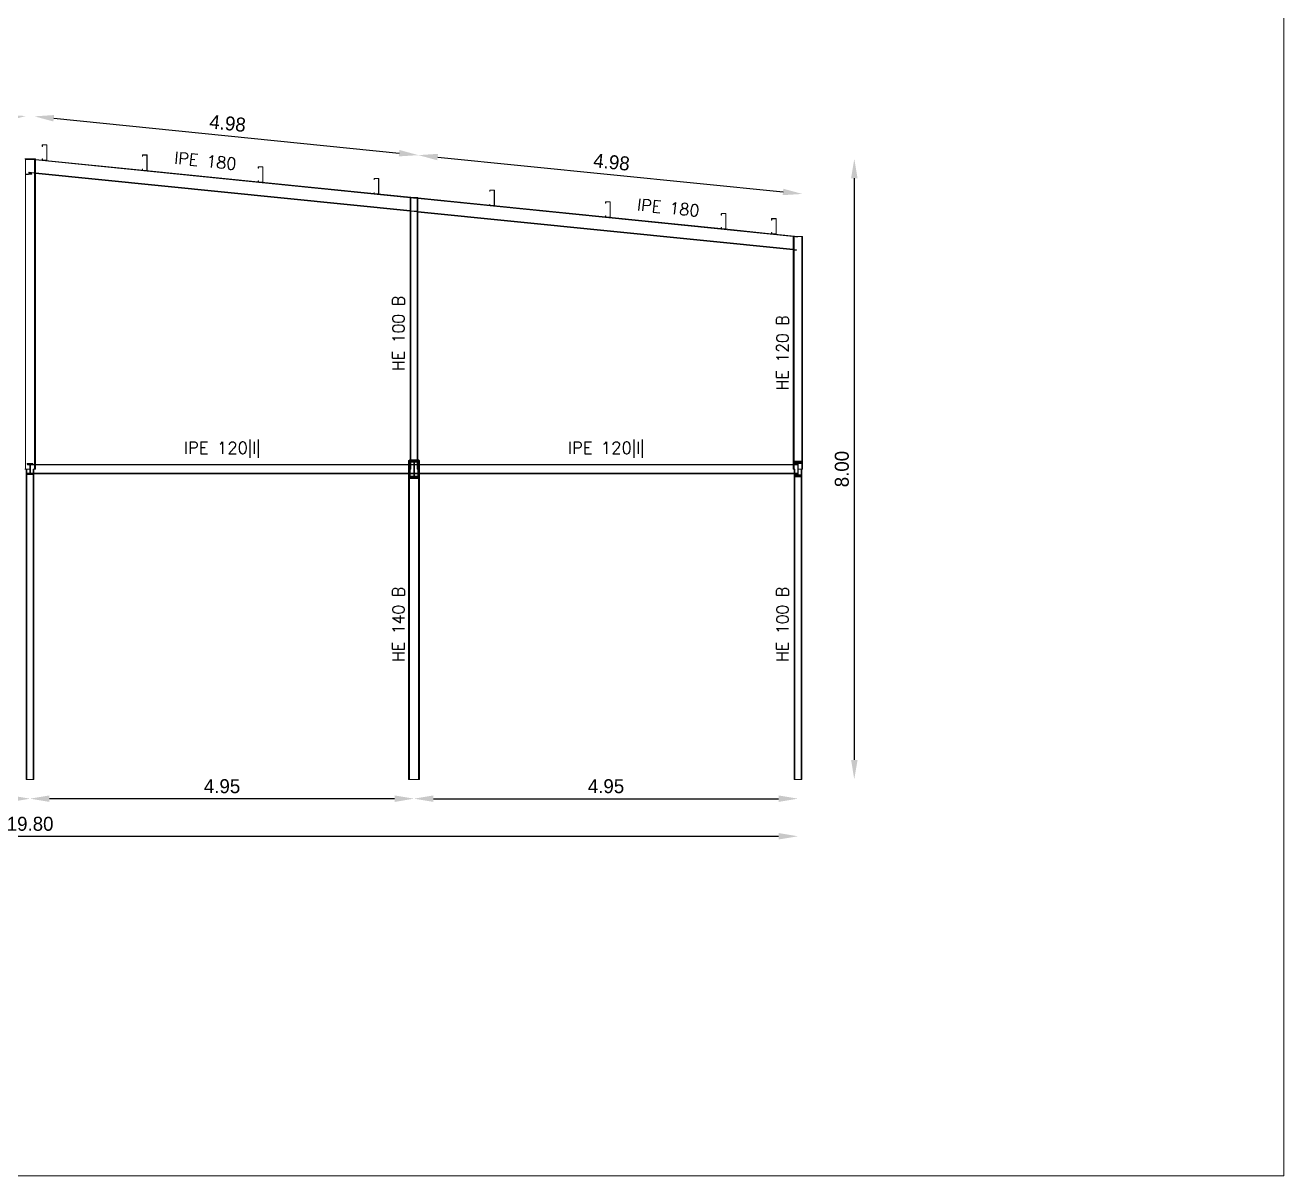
# Model space of a CAD drawing. Header units: millimetres. Extents: x 0 to 149, y -64 to 103.
# Drawn here: x 133.11 to 149.34, y 60.73 to 75.57 of the extents above; entities that cross this region are included whole.
import ezdxf
from ezdxf.enums import TextEntityAlignment as Align

# ---------------------------------------------------------------- set-up
doc = ezdxf.new("R2010")
doc.units = ezdxf.units.MM
for name, color, linetype, lineweight in [('BARRAS_DE_ACERO', 7, 'Continuous', 9), ('COTAS', 13, 'Continuous', 9), ('RECUAD_LIMITES', 2, 'Continuous', 0), ('REFERENCIA_DE_LAS_BARRAS', 2, 'Continuous', 9)]:
    doc.layers.add(name, color=color, linetype=linetype, lineweight=lineweight)
doc.styles.add('CYPETXT', font='romans__.ttf', dxfattribs={"height": 0.2})
doc.styles.add('RomanS', font='')
doc.styles.get('RomanS').set_extended_font_data('Porsche')
doc.dimstyles.new('100-color', dxfattribs={"dimtxt": 0.18, "dimasz": 0.25, "dimexe": 0, "dimexo": 0.5, "dimgap": 0.07, "dimtad": 1, "dimzin": 4, "dimdsep": 46, "dimtxsty": 'RomanS', "dimcen": 0.1, "dimse1": 1, "dimse2": 1, "dimadec": 0, "dimazin": 0, "dimtfac": 1, "dimtix": 1, "dimtmove": 2, "dimatfit": 3, "dimfxl": 1, "dimtvp": 1.058824, "dimtolj": 1, "dimtzin": 1, "dimarcsym": 0})

# ---------------------------------------------------------------- blocks, each defined once
blk = doc.blocks.new('*D261')
at = {"layer": 'COTAS', "color": 0, "lineweight": -2, "transparency": 16777216}
blk.add_line((137.876, 65.594), (133.426, 65.594), dxfattribs=at)
at = {"layer": 'COTAS', "color": 0, "transparency": 16777216}
for points in [[(133.426, 65.636), (133.426, 65.552), (133.176, 65.594)], [(137.876, 65.636), (137.876, 65.552), (138.126, 65.594)]]:
    blk.add_solid(points, dxfattribs=at)
at = {"layer": 'Defpoints', "color": 0, "transparency": 16777216}
for p in [(133.176, 65.843), (138.126, 65.843), (133.176, 65.594)]:
    blk.add_point(p, dxfattribs=at)
at = {"layer": 'COTAS', "color": 0, "transparency": 16777216, "insert": (135.651, 65.754), "char_height": 0.18, "attachment_point": 5, "style": 'RomanS'}
blk.add_mtext('\\A1;4.95', dxfattribs=at)
blk = doc.blocks.new('*D262')
at = {"layer": 'COTAS', "color": 0, "lineweight": -2, "transparency": 16777216}
blk.add_line((123.526, 65.109), (142.826, 65.109), dxfattribs=at)
at = {"layer": 'COTAS', "color": 0, "transparency": 16777216}
for points in [[(123.526, 65.151), (123.526, 65.068), (123.276, 65.109)], [(142.826, 65.151), (142.826, 65.068), (143.076, 65.109)]]:
    blk.add_solid(points, dxfattribs=at)
at = {"layer": 'Defpoints', "color": 0, "transparency": 16777216}
for p in [(123.276, 65.843), (143.076, 65.843), (143.076, 65.109)]:
    blk.add_point(p, dxfattribs=at)
at = {"layer": 'COTAS', "color": 0, "transparency": 16777216, "insert": (133.176, 65.269), "char_height": 0.18, "attachment_point": 5, "style": 'RomanS'}
blk.add_mtext('\\A1;19.80', dxfattribs=at)
blk = doc.blocks.new('*D265')
at = {"layer": 'COTAS', "color": 0, "lineweight": -2, "transparency": 16777216}
blk.add_line((138.376, 65.594), (142.826, 65.594), dxfattribs=at)
at = {"layer": 'COTAS', "color": 0, "transparency": 16777216}
for points in [[(138.376, 65.636), (138.376, 65.552), (138.126, 65.594)], [(142.826, 65.636), (142.826, 65.552), (143.076, 65.594)]]:
    blk.add_solid(points, dxfattribs=at)
at = {"layer": 'Defpoints', "color": 0, "transparency": 16777216}
for p in [(138.126, 65.843), (143.076, 65.843), (143.076, 65.594)]:
    blk.add_point(p, dxfattribs=at)
at = {"layer": 'COTAS', "color": 0, "transparency": 16777216, "insert": (140.601, 65.754), "char_height": 0.18, "attachment_point": 5, "style": 'RomanS'}
blk.add_mtext('\\A1;4.95', dxfattribs=at)
blk = doc.blocks.new('*D267')
at = {"layer": 'COTAS', "color": 0, "lineweight": -2, "transparency": 16777216}
blk.add_line((121.917, 73.593), (121.917, 70.093), dxfattribs=at)
at = {"layer": 'COTAS', "color": 0, "transparency": 16777216}
for points in [[(121.875, 73.593), (121.958, 73.593), (121.917, 73.843)], [(121.875, 70.093), (121.958, 70.093), (121.917, 69.843)]]:
    blk.add_solid(points, dxfattribs=at)
at = {"layer": 'Defpoints', "color": 0, "transparency": 16777216}
for p in [(133.176, 73.843), (121.917, 69.843), (133.176, 69.843)]:
    blk.add_point(p, dxfattribs=at)
at = {"layer": 'COTAS', "color": 0, "transparency": 16777216, "insert": (121.757, 71.843), "char_height": 0.18, "attachment_point": 5, "rotation": 90, "style": 'RomanS'}
blk.add_mtext('\\A1;4.00', dxfattribs=at)
blk = doc.blocks.new('*D270')
at = {"layer": 'COTAS', "color": 0, "lineweight": -2, "transparency": 16777216}
blk.add_line((133.481, 74.365), (137.933, 73.916), dxfattribs=at)
at = {"layer": 'COTAS', "color": 0, "transparency": 16777216}
for points in [[(133.485, 74.407), (133.476, 74.324), (133.232, 74.39)], [(137.937, 73.957), (137.929, 73.874), (138.182, 73.89)]]:
    blk.add_solid(points, dxfattribs=at)
at = {"layer": 'Defpoints', "color": 0, "transparency": 16777216}
for p in [(133.176, 73.843), (138.182, 73.89), (138.126, 73.343)]:
    blk.add_point(p, dxfattribs=at)
at = {"layer": 'COTAS', "color": 0, "transparency": 16777216, "insert": (135.723, 74.3), "char_height": 0.18, "attachment_point": 5, "rotation": 354.2321, "style": 'RomanS'}
blk.add_mtext('\\A1;4.98', dxfattribs=at)
blk = doc.blocks.new('*D271')
at = {"layer": 'COTAS', "color": 0, "lineweight": -2, "transparency": 16777216}
blk.add_line((138.431, 73.865), (142.883, 73.416), dxfattribs=at)
at = {"layer": 'COTAS', "color": 0, "transparency": 16777216}
for points in [[(138.435, 73.907), (138.426, 73.824), (138.182, 73.89)], [(142.887, 73.457), (142.879, 73.374), (143.132, 73.39)]]:
    blk.add_solid(points, dxfattribs=at)
at = {"layer": 'Defpoints', "color": 0, "transparency": 16777216}
for p in [(143.132, 73.39), (138.126, 73.343), (143.076, 72.843)]:
    blk.add_point(p, dxfattribs=at)
at = {"layer": 'COTAS', "color": 0, "transparency": 16777216, "insert": (140.673, 73.8), "char_height": 0.18, "attachment_point": 5, "rotation": 354.2321, "style": 'RomanS'}
blk.add_mtext('\\A1;4.98', dxfattribs=at)
blk = doc.blocks.new('*D273')
at = {"layer": 'COTAS', "color": 0, "lineweight": -2, "transparency": 16777216}
blk.add_line((143.802, 73.593), (143.802, 66.093), dxfattribs=at)
at = {"layer": 'COTAS', "color": 0, "transparency": 16777216}
for points in [[(143.761, 73.593), (143.844, 73.593), (143.802, 73.843)], [(143.761, 66.093), (143.844, 66.093), (143.802, 65.843)]]:
    blk.add_solid(points, dxfattribs=at)
at = {"layer": 'Defpoints', "color": 0, "transparency": 16777216}
for p in [(133.176, 73.843), (133.176, 65.843), (143.802, 65.843)]:
    blk.add_point(p, dxfattribs=at)
at = {"layer": 'COTAS', "color": 0, "transparency": 16777216, "insert": (143.642, 69.843), "char_height": 0.18, "attachment_point": 5, "rotation": 90, "style": 'RomanS'}
blk.add_mtext('\\A1;8.00', dxfattribs=at)
blk = doc.blocks.new('*D275')
at = {"layer": 'COTAS', "color": 0, "lineweight": -2, "transparency": 16777216}
blk.add_line((132.926, 65.594), (123.526, 65.594), dxfattribs=at)
at = {"layer": 'COTAS', "color": 0, "transparency": 16777216}
for points in [[(123.526, 65.636), (123.526, 65.552), (123.276, 65.594)], [(132.926, 65.636), (132.926, 65.552), (133.176, 65.594)]]:
    blk.add_solid(points, dxfattribs=at)
at = {"layer": 'Defpoints', "color": 0, "transparency": 16777216}
for p in [(123.276, 65.843), (133.176, 65.843), (123.276, 65.594)]:
    blk.add_point(p, dxfattribs=at)
at = {"layer": 'COTAS', "color": 0, "transparency": 16777216, "insert": (128.226, 65.754), "char_height": 0.18, "attachment_point": 5, "style": 'RomanS'}
blk.add_mtext('\\A1;9.90', dxfattribs=at)
blk = doc.blocks.new('*D276')
at = {"layer": 'COTAS', "color": 0, "lineweight": -2, "transparency": 16777216}
blk.add_line((132.872, 74.369), (123.469, 73.419), dxfattribs=at)
at = {"layer": 'COTAS', "color": 0, "transparency": 16777216}
for points in [[(132.868, 74.411), (132.876, 74.328), (133.121, 74.394)], [(123.465, 73.461), (123.474, 73.378), (123.221, 73.394)]]:
    blk.add_solid(points, dxfattribs=at)
at = {"layer": 'Defpoints', "color": 0, "transparency": 16777216}
for p in [(133.176, 73.843), (123.221, 73.394), (123.276, 72.843)]:
    blk.add_point(p, dxfattribs=at)
at = {"layer": 'COTAS', "color": 0, "transparency": 16777216, "insert": (128.155, 74.053), "char_height": 0.18, "attachment_point": 5, "rotation": 5.7679, "style": 'RomanS'}
blk.add_mtext('\\A1;9.95', dxfattribs=at)

msp = doc.modelspace()

# ---------------------------------------------------------------- linework, layer by layer
at = {"layer": 'BARRAS_DE_ACERO'}
for p, q in [((133.333, 74.021), (133.332, 74.02)), ((133.332, 74.018), (133.332, 74.02)), ((133.332, 74.003), (133.332, 74.018)), ((133.332, 74.003), (133.334, 74.003)), ((133.335, 74.022), (133.333, 74.021)), ((133.334, 74.018), (133.334, 74.019)), ((133.334, 74.003), (133.334, 74.018)), ((133.335, 74.022), (133.337, 74.023)), ((133.336, 74.02), (133.337, 74.021)), ((133.337, 74.021), (133.388, 74.021)), ((133.388, 74.021), (133.388, 74.02)), ((133.389, 74.02), (133.388, 74.02)), ((133.389, 74.022), (133.391, 74.021)), ((133.389, 74.02), (133.39, 74.019)), ((133.39, 74.019), (133.39, 74.018)), ((133.39, 73.827), (133.39, 74.018)), ((133.392, 74.02), (133.391, 74.021)), ((133.392, 74.02), (133.392, 74.018)), ((133.392, 73.827), (133.392, 74.018)), ((133.118, 73.843), (133.106, 73.843)), ((133.118, 73.828), (133.118, 73.837)), ((133.14, 73.839), (133.177, 73.843)), ((133.176, 73.843), (133.213, 73.843)), ((133.213, 73.839), (133.176, 73.843)), ((133.177, 73.843), (133.177, 73.834)), ((133.234, 73.837), (133.213, 73.839)), ((133.234, 73.843), (133.246, 73.843)), ((133.234, 73.829), (133.234, 73.837)), ((133.246, 73.836), (133.246, 73.843)), ((133.332, 73.843), (133.334, 73.843)), ((133.332, 73.827), (133.332, 73.843)), ((133.334, 73.843), (133.334, 73.827)), ((134.625, 73.887), (134.626, 73.889)), ((134.625, 73.887), (134.625, 73.872)), ((134.627, 73.872), (134.625, 73.872)), ((134.627, 73.891), (134.626, 73.889)), ((134.627, 73.891), (134.628, 73.892)), ((134.627, 73.887), (134.628, 73.888)), ((134.627, 73.887), (134.627, 73.872)), ((134.628, 73.892), (134.63, 73.892)), ((134.629, 73.89), (134.628, 73.889)), ((134.628, 73.889), (134.628, 73.888)), ((134.629, 73.89), (134.63, 73.89)), ((134.63, 73.892), (134.681, 73.892)), ((134.681, 73.89), (134.63, 73.89)), ((134.683, 73.892), (134.681, 73.892)), ((134.681, 73.89), (134.682, 73.89)), ((134.684, 73.891), (134.683, 73.892)), ((134.683, 73.887), (134.683, 73.888)), ((134.683, 73.887), (134.683, 73.696)), ((134.685, 73.889), (134.684, 73.891)), ((134.685, 73.887), (134.685, 73.889)), ((134.685, 73.887), (134.685, 73.696)), ((133.174, 73.834), (133.118, 73.828)), ((133.174, 73.834), (133.177, 73.834)), ((133.179, 73.834), (133.177, 73.835)), ((133.179, 73.834), (133.234, 73.829)), ((133.234, 73.829), (133.234, 73.664)), ((133.246, 73.828), (138.076, 73.34)), ((133.332, 73.827), (133.332, 73.827)), ((133.334, 73.827), (133.334, 73.827)), ((133.356, 73.825), (133.334, 73.827)), ((133.334, 73.827), (133.334, 73.826)), ((133.334, 73.826), (133.335, 73.825)), ((133.335, 73.825), (133.336, 73.825)), ((133.337, 73.825), (133.336, 73.825)), ((133.337, 73.825), (133.356, 73.825)), ((133.375, 73.823), (133.337, 73.823)), ((133.356, 73.825), (133.388, 73.825)), ((133.375, 73.823), (133.388, 73.823)), ((133.375, 73.823), (134.625, 73.696)), ((133.388, 73.823), (133.389, 73.823)), ((133.39, 73.826), (133.389, 73.825)), ((133.389, 73.823), (133.391, 73.824)), ((133.39, 73.827), (133.39, 73.826)), ((134.625, 73.712), (134.627, 73.712)), ((134.625, 73.712), (134.625, 73.696)), ((134.625, 73.696), (134.625, 73.696)), ((134.625, 73.696), (134.626, 73.695)), ((134.626, 73.695), (134.627, 73.693)), ((134.627, 73.712), (134.627, 73.696)), ((134.628, 73.695), (134.627, 73.696)), ((134.628, 73.692), (134.627, 73.693)), ((134.628, 73.695), (134.629, 73.694)), ((134.628, 73.695), (134.628, 73.695)), ((134.628, 73.692), (134.63, 73.692)), ((134.629, 73.694), (134.63, 73.694)), ((134.649, 73.694), (134.63, 73.694)), ((134.63, 73.692), (134.669, 73.692)), ((134.681, 73.694), (134.649, 73.694)), ((134.669, 73.692), (134.681, 73.692)), ((134.669, 73.692), (136.118, 73.546)), ((134.681, 73.694), (134.682, 73.694)), ((134.681, 73.692), (134.683, 73.692)), ((134.682, 73.694), (134.683, 73.695)), ((134.683, 73.696), (134.683, 73.695)), ((134.683, 73.695), (134.683, 73.695)), ((134.683, 73.692), (134.684, 73.693)), ((134.685, 73.695), (134.684, 73.693)), ((134.685, 73.695), (134.685, 73.696)), ((136.118, 73.738), (136.119, 73.74)), ((136.118, 73.738), (136.118, 73.737)), ((136.118, 73.737), (136.118, 73.721)), ((136.118, 73.721), (136.12, 73.721)), ((136.121, 73.741), (136.119, 73.74)), ((136.12, 73.738), (136.12, 73.737)), ((136.12, 73.738), (136.121, 73.738)), ((136.12, 73.721), (136.12, 73.737)), ((136.121, 73.741), (136.122, 73.741)), ((136.121, 73.739), (136.121, 73.738)), ((136.121, 73.739), (136.122, 73.739)), ((136.173, 73.741), (136.122, 73.741)), ((136.173, 73.739), (136.122, 73.739)), ((136.173, 73.741), (136.175, 73.741)), ((136.173, 73.739), (136.174, 73.739)), ((136.177, 73.74), (136.175, 73.741)), ((136.176, 73.737), (136.176, 73.546)), ((136.178, 73.738), (136.177, 73.74)), ((136.178, 73.738), (136.178, 73.737)), ((136.178, 73.546), (136.178, 73.737)), ((133.118, 73.644), (133.196, 73.652)), ((133.118, 69.843), (133.118, 73.636)), ((133.158, 73.664), (133.195, 73.66)), ((133.164, 73.671), (133.194, 73.668)), ((133.194, 73.668), (133.234, 73.664)), ((133.234, 73.656), (133.195, 73.66)), ((133.234, 73.656), (133.234, 73.664)), ((133.234, 69.903), (133.234, 73.656)), ((133.246, 73.663), (133.246, 73.655)), ((133.246, 73.655), (138.076, 73.167)), ((133.246, 69.903), (133.246, 73.655)), ((136.12, 73.561), (136.118, 73.561)), ((136.118, 73.561), (136.118, 73.546)), ((136.118, 73.546), (136.118, 73.546)), ((136.118, 73.546), (136.118, 73.544)), ((136.119, 73.542), (136.118, 73.544)), ((136.121, 73.541), (136.119, 73.542)), ((136.12, 73.546), (136.12, 73.561)), ((136.142, 73.543), (136.12, 73.545)), ((136.121, 73.544), (136.12, 73.545)), ((136.121, 73.543), (136.121, 73.544)), ((136.122, 73.543), (136.121, 73.543)), ((136.121, 73.541), (136.122, 73.541)), ((136.122, 73.543), (136.142, 73.543)), ((136.161, 73.541), (136.122, 73.541)), ((136.173, 73.543), (136.142, 73.543)), ((136.174, 73.543), (136.173, 73.543)), ((136.175, 73.541), (136.173, 73.541)), ((136.174, 73.543), (136.175, 73.544)), ((136.177, 73.542), (136.175, 73.541)), ((136.178, 73.544), (136.177, 73.542)), ((136.178, 73.546), (136.178, 73.544)), ((137.611, 73.588), (137.61, 73.586)), ((137.61, 73.57), (137.61, 73.586)), ((137.61, 73.57), (137.612, 73.57)), ((137.612, 73.589), (137.611, 73.588)), ((137.613, 73.59), (137.612, 73.589)), ((137.615, 73.59), (137.613, 73.59)), ((137.615, 73.588), (137.614, 73.588)), ((137.615, 73.59), (137.666, 73.59)), ((137.615, 73.588), (137.666, 73.588)), ((137.667, 73.59), (137.666, 73.59)), ((137.667, 73.588), (137.666, 73.588)), ((137.669, 73.589), (137.667, 73.59)), ((137.668, 73.588), (137.667, 73.588)), ((137.668, 73.395), (137.668, 73.586)), ((137.669, 73.589), (137.67, 73.588)), ((137.67, 73.586), (137.67, 73.588)), ((137.67, 73.586), (137.67, 73.395)), ((137.61, 73.41), (137.612, 73.41)), ((137.61, 73.41), (137.61, 73.395)), ((137.61, 73.395), (137.61, 73.395)), ((137.612, 73.41), (137.612, 73.395)), ((137.612, 73.395), (137.612, 73.395)), ((137.612, 73.394), (137.612, 73.395)), ((137.613, 73.393), (137.612, 73.394)), ((137.612, 73.392), (137.613, 73.391)), ((137.613, 73.393), (137.614, 73.393)), ((137.615, 73.39), (137.613, 73.391)), ((137.614, 73.393), (137.615, 73.392)), ((137.615, 73.39), (137.654, 73.39)), ((137.666, 73.392), (137.634, 73.392)), ((137.654, 73.39), (137.666, 73.39)), ((138.126, 73.343), (137.654, 73.39)), ((137.666, 73.39), (137.667, 73.391)), ((137.667, 73.391), (137.669, 73.392)), ((137.668, 73.395), (137.668, 73.394)), ((137.668, 73.394), (137.668, 73.393)), ((137.669, 73.392), (137.67, 73.393)), ((137.67, 73.395), (137.67, 73.393)), ((139.103, 73.437), (139.104, 73.438)), ((139.103, 73.435), (139.103, 73.437)), ((139.103, 73.42), (139.103, 73.435)), ((139.103, 73.42), (139.105, 73.42)), ((139.105, 73.437), (139.106, 73.437)), ((139.105, 73.436), (139.105, 73.437)), ((139.105, 73.435), (139.105, 73.436)), ((139.105, 73.42), (139.105, 73.435)), ((139.107, 73.438), (139.106, 73.437)), ((139.158, 73.438), (139.107, 73.438)), ((139.158, 73.438), (139.159, 73.437)), ((139.159, 73.437), (139.16, 73.437)), ((139.162, 73.437), (139.161, 73.438)), ((139.161, 73.244), (139.161, 73.435)), ((139.163, 73.435), (139.162, 73.437)), ((139.163, 73.244), (139.163, 73.435)), ((138.076, 73.34), (138.076, 73.343)), ((138.076, 73.343), (138.085, 73.343)), ((138.076, 73.34), (138.076, 73.175)), ((138.12, 73.335), (138.076, 73.34)), ((138.126, 73.343), (138.085, 73.343)), ((138.086, 73.335), (138.086, 73.343)), ((138.086, 73.335), (138.086, 73.19)), ((138.086, 73.19), (138.086, 73.183)), ((138.124, 73.335), (138.129, 73.334)), ((138.167, 73.343), (138.126, 73.343)), ((138.166, 73.335), (138.166, 73.343)), ((138.166, 73.335), (138.166, 73.331)), ((138.166, 73.183), (138.166, 73.194)), ((138.176, 73.343), (138.167, 73.343)), ((138.176, 73.343), (138.176, 73.338)), ((138.176, 73.338), (138.176, 73.33)), ((138.176, 73.338), (139.103, 73.244)), ((138.176, 73.165), (138.176, 73.33)), ((139.103, 73.26), (139.105, 73.26)), ((139.103, 73.26), (139.103, 73.244)), ((139.103, 73.244), (139.103, 73.244)), ((139.105, 73.26), (139.105, 73.244)), ((139.126, 73.242), (139.105, 73.244)), ((139.105, 73.244), (139.105, 73.244)), ((139.105, 73.243), (139.105, 73.244)), ((139.105, 73.242), (139.105, 73.243)), ((139.106, 73.242), (139.105, 73.242)), ((139.107, 73.242), (139.106, 73.242)), ((139.107, 73.242), (139.126, 73.242)), ((139.158, 73.242), (139.126, 73.242)), ((139.159, 73.242), (139.158, 73.242)), ((139.158, 73.24), (139.16, 73.24)), ((139.159, 73.242), (139.16, 73.242)), ((139.16, 73.243), (139.161, 73.244)), ((139.16, 73.243), (139.16, 73.242)), ((139.16, 73.24), (139.161, 73.241)), ((139.161, 73.241), (139.162, 73.242)), ((139.162, 73.242), (139.163, 73.244)), ((140.595, 73.286), (140.596, 73.288)), ((140.595, 73.286), (140.595, 73.284)), ((140.595, 73.269), (140.595, 73.284)), ((140.595, 73.269), (140.597, 73.269)), ((140.596, 73.288), (140.598, 73.289)), ((140.597, 73.269), (140.597, 73.284)), ((140.598, 73.289), (140.6, 73.289)), ((140.599, 73.287), (140.6, 73.287)), ((140.651, 73.289), (140.6, 73.289)), ((140.6, 73.287), (140.651, 73.287)), ((140.652, 73.289), (140.651, 73.289)), ((140.651, 73.287), (140.652, 73.287)), ((140.654, 73.288), (140.652, 73.289)), ((140.652, 73.287), (140.652, 73.286)), ((140.653, 73.285), (140.652, 73.286)), ((140.653, 73.284), (140.653, 73.285)), ((140.653, 73.093), (140.653, 73.284)), ((140.655, 73.286), (140.654, 73.288)), ((140.655, 73.286), (140.655, 73.284)), ((140.655, 73.093), (140.655, 73.284)), ((138.166, 73.158), (138.086, 73.166)), ((138.086, 69.963), (138.086, 73.166)), ((138.166, 73.183), (138.166, 73.177)), ((138.166, 73.158), (138.166, 73.166)), ((138.176, 73.165), (138.176, 73.157)), ((143.016, 72.676), (138.176, 73.165)), ((143.016, 72.668), (138.176, 73.157)), ((138.176, 69.963), (138.176, 73.157)), ((140.597, 73.109), (140.595, 73.109)), ((140.595, 73.109), (140.595, 73.093)), ((140.595, 73.093), (140.595, 73.093)), ((140.595, 73.092), (140.595, 73.093)), ((140.596, 73.09), (140.595, 73.092)), ((140.598, 73.089), (140.596, 73.09)), ((140.597, 73.093), (140.597, 73.109)), ((140.597, 73.093), (140.597, 73.093)), ((140.597, 73.093), (140.619, 73.091)), ((140.597, 73.093), (140.597, 73.092)), ((140.598, 73.092), (140.597, 73.092)), ((140.598, 73.092), (140.599, 73.091)), ((140.598, 73.089), (140.6, 73.089)), ((140.599, 73.091), (140.6, 73.091)), ((140.619, 73.091), (140.6, 73.091)), ((140.6, 73.089), (140.639, 73.089)), ((140.651, 73.091), (140.619, 73.091)), ((140.639, 73.089), (140.651, 73.089)), ((140.651, 73.091), (140.652, 73.091)), ((140.651, 73.089), (140.652, 73.089)), ((140.653, 73.092), (140.652, 73.092)), ((140.652, 73.092), (140.652, 73.091)), ((140.652, 73.089), (140.654, 73.09)), ((140.653, 73.092), (140.653, 73.093)), ((140.654, 73.09), (140.655, 73.092)), ((140.655, 73.092), (140.655, 73.093)), ((142.088, 73.135), (142.087, 73.134)), ((142.087, 73.134), (142.087, 73.118)), ((142.087, 73.118), (142.089, 73.118)), ((142.089, 73.137), (142.088, 73.135)), ((142.089, 73.137), (142.09, 73.138)), ((142.09, 73.135), (142.089, 73.134)), ((142.089, 73.118), (142.089, 73.134)), ((142.092, 73.138), (142.09, 73.138)), ((142.143, 73.138), (142.092, 73.138)), ((142.143, 73.136), (142.092, 73.136)), ((142.143, 73.138), (142.145, 73.138)), ((142.143, 73.136), (142.144, 73.136)), ((142.145, 73.135), (142.144, 73.136)), ((142.146, 73.137), (142.145, 73.138)), ((142.145, 73.134), (142.145, 73.135)), ((142.145, 73.135), (142.145, 73.135)), ((142.145, 73.134), (142.145, 72.943)), ((142.146, 73.137), (142.147, 73.135)), ((142.147, 73.134), (142.147, 73.135)), ((142.147, 72.943), (142.147, 73.134)), ((142.735, 73.07), (142.736, 73.071)), ((142.735, 73.07), (142.735, 73.068)), ((142.735, 73.068), (142.735, 73.053)), ((142.737, 73.053), (142.735, 73.053)), ((142.736, 73.071), (142.737, 73.072)), ((142.739, 73.073), (142.737, 73.072)), ((142.738, 73.071), (142.739, 73.071)), ((142.79, 73.073), (142.739, 73.073)), ((142.79, 73.071), (142.739, 73.071)), ((142.79, 73.073), (142.792, 73.072)), ((142.79, 73.071), (142.791, 73.071)), ((142.792, 73.07), (142.791, 73.071)), ((142.792, 73.072), (142.793, 73.071)), ((142.792, 73.069), (142.792, 73.07)), ((142.793, 73.068), (142.792, 73.069)), ((142.793, 73.071), (142.794, 73.07)), ((142.793, 72.877), (142.793, 73.068)), ((142.795, 73.068), (142.794, 73.07)), ((142.795, 72.877), (142.795, 73.068)), ((142.089, 72.958), (142.087, 72.958)), ((142.087, 72.958), (142.087, 72.943)), ((142.087, 72.943), (142.087, 72.943)), ((142.088, 72.941), (142.089, 72.939)), ((142.089, 72.943), (142.089, 72.958)), ((142.09, 72.942), (142.089, 72.943)), ((142.09, 72.938), (142.089, 72.939)), ((142.09, 72.942), (142.111, 72.94)), ((142.09, 72.942), (142.09, 72.941)), ((142.09, 72.942), (142.09, 72.942)), ((142.091, 72.94), (142.09, 72.941)), ((142.092, 72.938), (142.09, 72.938)), ((142.092, 72.94), (142.091, 72.94)), ((142.092, 72.94), (142.111, 72.94)), ((142.092, 72.938), (142.131, 72.938)), ((142.143, 72.94), (142.111, 72.94)), ((142.143, 72.94), (142.144, 72.94)), ((142.145, 72.938), (142.143, 72.938)), ((142.144, 72.94), (142.145, 72.941)), ((142.145, 72.938), (142.146, 72.939)), ((142.146, 72.939), (142.147, 72.941)), ((142.147, 72.943), (142.147, 72.941)), ((142.735, 72.893), (142.737, 72.893)), ((142.735, 72.877), (142.735, 72.893)), ((142.735, 72.877), (142.735, 72.877)), ((142.735, 72.876), (142.735, 72.877)), ((142.735, 72.876), (142.736, 72.874)), ((142.736, 72.874), (142.737, 72.873)), ((142.737, 72.893), (142.737, 72.877)), ((142.737, 72.877), (142.737, 72.877)), ((142.737, 72.877), (142.758, 72.875)), ((142.737, 72.877), (142.737, 72.876)), ((142.737, 72.876), (142.737, 72.876)), ((142.738, 72.875), (142.737, 72.876)), ((142.739, 72.875), (142.738, 72.875)), ((142.739, 72.875), (142.758, 72.875)), ((142.79, 72.875), (142.758, 72.875)), ((142.79, 72.873), (142.778, 72.873)), ((143.076, 72.843), (142.778, 72.873)), ((142.79, 72.875), (142.791, 72.875)), ((142.792, 72.873), (142.79, 72.873)), ((142.791, 72.875), (142.792, 72.876)), ((142.792, 72.876), (142.793, 72.877)), ((142.792, 72.876), (142.792, 72.876)), ((142.792, 72.873), (142.793, 72.874)), ((142.793, 72.874), (142.794, 72.876)), ((142.795, 72.877), (142.794, 72.876)), ((143.027, 72.843), (143.027, 72.84)), ((143.027, 72.84), (143.027, 72.675)), ((143.027, 72.84), (143.044, 72.838)), ((143.044, 72.838), (143.059, 72.836)), ((143.074, 72.835), (143.076, 72.835)), ((143.108, 72.843), (143.076, 72.843)), ((143.076, 72.843), (143.076, 72.835)), ((143.125, 72.843), (143.108, 72.843)), ((143.136, 72.843), (143.125, 72.843)), ((143.125, 69.943), (143.125, 72.843)), ((143.136, 69.843), (143.136, 72.843)), ((143.016, 72.676), (143.016, 72.668)), ((143.016, 69.903), (143.016, 72.668)), ((143.059, 72.671), (143.027, 72.675)), ((143.027, 72.675), (143.027, 72.667)), ((143.027, 72.667), (143.058, 72.664)), ((143.027, 69.943), (143.027, 72.667)), ((143.059, 72.671), (143.058, 72.664)), ((138.056, 69.903), (138.056, 69.953)), ((138.056, 69.953), (138.066, 69.953)), ((138.076, 69.963), (138.066, 69.963)), ((138.066, 69.953), (138.076, 69.953)), ((138.076, 69.963), (138.086, 69.963)), ((138.076, 69.953), (138.076, 69.943)), ((138.086, 69.953), (138.076, 69.953)), ((138.086, 69.943), (138.076, 69.943)), ((138.086, 69.963), (138.166, 69.963)), ((138.086, 69.943), (138.086, 69.953)), ((138.123, 69.953), (138.086, 69.953)), ((138.123, 69.943), (138.086, 69.943)), ((138.123, 69.943), (138.123, 69.953)), ((138.123, 69.943), (138.13, 69.943)), ((138.13, 69.953), (138.166, 69.953)), ((138.13, 69.943), (138.13, 69.953)), ((138.166, 69.943), (138.13, 69.943)), ((138.166, 69.943), (138.166, 69.953)), ((138.166, 69.953), (138.176, 69.953)), ((138.176, 69.943), (138.166, 69.943)), ((138.186, 69.963), (138.176, 69.963)), ((138.176, 69.953), (138.176, 69.943)), ((138.176, 69.953), (138.186, 69.953)), ((138.176, 69.943), (138.176, 69.934)), ((138.186, 69.953), (138.186, 69.963)), ((138.186, 69.953), (138.186, 69.934)), ((138.196, 69.953), (138.186, 69.953)), ((143.026, 69.943), (143.027, 69.943)), ((143.026, 69.943), (143.026, 69.934)), ((143.027, 69.943), (143.125, 69.943)), ((143.125, 69.943), (143.126, 69.943)), ((143.126, 69.934), (143.126, 69.943)), ((133.118, 69.843), (133.106, 69.843)), ((133.118, 69.843), (133.126, 69.843)), ((133.126, 65.843), (133.126, 69.843)), ((133.136, 69.843), (133.126, 69.843)), ((133.14, 69.906), (133.14, 69.913)), ((133.213, 69.913), (133.14, 69.913)), ((133.14, 69.906), (133.174, 69.906)), ((133.14, 69.78), (133.174, 69.78)), ((133.14, 69.78), (133.14, 69.773)), ((133.144, 69.896), (133.144, 69.903)), ((133.174, 69.903), (133.144, 69.903)), ((133.174, 69.896), (133.144, 69.896)), ((133.144, 69.783), (133.144, 69.789)), ((133.144, 69.789), (133.174, 69.789)), ((133.174, 69.783), (133.144, 69.783)), ((133.174, 69.906), (133.174, 69.903)), ((133.174, 69.903), (133.176, 69.903)), ((133.174, 69.896), (133.174, 69.843)), ((133.174, 69.896), (133.174, 69.896)), ((133.174, 69.783), (133.176, 69.783)), ((133.174, 69.78), (133.174, 69.783)), ((133.176, 69.903), (133.179, 69.903)), ((133.176, 69.783), (133.179, 69.783)), ((133.179, 69.906), (133.179, 69.903)), ((133.179, 69.906), (133.213, 69.906)), ((133.208, 69.903), (133.179, 69.903)), ((133.179, 69.896), (133.179, 69.896)), ((133.179, 69.789), (133.179, 69.896)), ((133.208, 69.896), (133.179, 69.896)), ((133.179, 69.789), (133.179, 69.789)), ((133.179, 69.78), (133.179, 69.783)), ((133.208, 69.783), (133.179, 69.783)), ((133.213, 69.78), (133.179, 69.78)), ((133.208, 69.903), (133.234, 69.903)), ((133.208, 69.903), (133.208, 69.896)), ((133.234, 69.896), (133.208, 69.896)), ((133.208, 69.783), (133.216, 69.783)), ((133.213, 69.906), (133.213, 69.913)), ((133.213, 69.773), (133.213, 69.78)), ((133.216, 69.843), (133.226, 69.843)), ((133.226, 69.789), (133.226, 69.843)), ((133.226, 69.789), (133.226, 69.783)), ((133.226, 69.783), (133.226, 65.843)), ((133.234, 69.903), (133.234, 69.896)), ((133.246, 69.903), (133.246, 69.896)), ((133.246, 69.903), (138.056, 69.903)), ((133.246, 69.896), (138.056, 69.896)), ((133.246, 69.843), (133.246, 69.896)), ((138.056, 69.903), (138.056, 69.896)), ((138.056, 69.789), (138.056, 69.783)), ((138.066, 69.934), (138.076, 69.934)), ((138.066, 69.896), (138.066, 69.934)), ((138.066, 69.896), (138.066, 69.789)), ((138.066, 69.751), (138.066, 69.789)), ((138.076, 69.934), (138.076, 69.843)), ((138.076, 69.843), (138.076, 69.789)), ((138.086, 69.843), (138.076, 69.843)), ((138.076, 69.783), (138.076, 69.789)), ((138.086, 69.934), (138.123, 69.934)), ((138.086, 69.934), (138.086, 69.903)), ((138.086, 69.896), (138.086, 69.903)), ((138.086, 69.896), (138.123, 69.896)), ((138.086, 69.896), (138.086, 69.843)), ((138.124, 69.934), (138.123, 69.934)), ((138.123, 69.896), (138.123, 69.903)), ((138.123, 69.751), (138.123, 69.783)), ((138.124, 69.93), (138.124, 69.934)), ((138.124, 69.93), (138.124, 69.792)), ((138.124, 69.751), (138.124, 69.792)), ((138.129, 69.934), (138.129, 69.896)), ((138.129, 69.789), (138.129, 69.896)), ((138.13, 69.934), (138.166, 69.934)), ((138.13, 69.896), (138.13, 69.789)), ((138.13, 69.896), (138.166, 69.896)), ((138.13, 69.789), (138.13, 69.783)), ((138.166, 69.934), (138.166, 69.903)), ((138.166, 69.934), (138.176, 69.934)), ((138.166, 69.896), (138.166, 69.903)), ((138.166, 69.896), (138.166, 69.843)), ((138.166, 69.843), (138.176, 69.843)), ((138.176, 69.934), (138.186, 69.934)), ((138.176, 69.934), (138.176, 69.843)), ((138.176, 69.792), (138.176, 69.843)), ((138.176, 69.792), (138.176, 69.789)), ((138.176, 69.751), (138.176, 69.783)), ((138.186, 69.896), (138.186, 69.934)), ((138.186, 69.783), (138.186, 69.789)), ((138.186, 69.783), (138.186, 69.751)), ((138.196, 69.896), (138.196, 69.903)), ((143.016, 69.896), (138.196, 69.896)), ((138.196, 69.896), (138.196, 69.843)), ((138.196, 69.789), (138.196, 69.843)), ((138.196, 69.789), (143.026, 69.789)), ((138.196, 69.783), (138.196, 69.789)), ((138.196, 69.732), (138.196, 69.783)), ((143.016, 69.843), (143.026, 69.843)), ((143.026, 69.934), (143.027, 69.934)), ((143.026, 69.843), (143.027, 69.843)), ((143.026, 69.789), (143.026, 69.843)), ((143.026, 69.789), (143.026, 69.783)), ((143.027, 69.934), (143.074, 69.934)), ((143.027, 69.903), (143.027, 69.934)), ((143.027, 69.896), (143.027, 69.903)), ((143.027, 69.903), (143.074, 69.903)), ((143.027, 69.896), (143.074, 69.896)), ((143.035, 69.923), (143.074, 69.923)), ((143.035, 69.923), (143.035, 69.915)), ((143.035, 69.915), (143.074, 69.915)), ((143.036, 69.843), (143.036, 69.812)), ((143.036, 69.812), (143.036, 69.789)), ((143.036, 69.783), (143.036, 69.789)), ((143.074, 69.783), (143.036, 69.783)), ((143.036, 69.77), (143.036, 69.783)), ((143.074, 69.934), (143.074, 69.923)), ((143.074, 69.923), (143.074, 69.915)), ((143.074, 69.915), (143.074, 69.903)), ((143.074, 69.896), (143.074, 69.903)), ((143.074, 69.896), (143.074, 69.789)), ((143.074, 69.783), (143.074, 69.777)), ((143.079, 69.934), (143.079, 69.923)), ((143.125, 69.934), (143.079, 69.934)), ((143.079, 69.915), (143.079, 69.843)), ((143.117, 69.915), (143.079, 69.915)), ((143.116, 69.843), (143.079, 69.843)), ((143.116, 69.843), (143.125, 69.843)), ((143.116, 69.77), (143.116, 69.843)), ((143.125, 69.934), (143.126, 69.934)), ((143.125, 69.934), (143.125, 69.843)), ((143.125, 69.843), (143.126, 69.843)), ((143.126, 69.843), (143.126, 69.751)), ((143.136, 69.843), (143.126, 69.843)), ((133.213, 69.773), (133.14, 69.773)), ((138.056, 69.732), (138.056, 65.843)), ((138.066, 69.732), (138.056, 69.732)), ((138.066, 69.751), (138.068, 69.751)), ((138.066, 69.732), (138.066, 69.751)), ((138.066, 69.732), (138.068, 69.732)), ((138.066, 69.732), (138.066, 69.723)), ((138.068, 69.751), (138.068, 69.732)), ((138.076, 69.751), (138.068, 69.751)), ((138.123, 69.732), (138.068, 69.732)), ((138.068, 69.723), (138.184, 69.723)), ((138.123, 69.751), (138.076, 69.751)), ((138.076, 69.743), (138.076, 69.751)), ((138.123, 69.743), (138.076, 69.743)), ((138.124, 69.751), (138.123, 69.751)), ((138.123, 69.732), (138.123, 69.743)), ((138.123, 69.743), (138.127, 69.743)), ((138.13, 69.743), (138.127, 69.743)), ((138.176, 69.751), (138.13, 69.751)), ((138.13, 69.732), (138.13, 69.743)), ((138.184, 69.732), (138.13, 69.732)), ((138.184, 69.751), (138.176, 69.751)), ((138.184, 69.732), (138.184, 69.751)), ((138.186, 69.751), (138.184, 69.751)), ((138.184, 69.732), (138.186, 69.732)), ((138.184, 69.723), (138.184, 65.843)), ((138.184, 69.723), (138.186, 69.723)), ((138.186, 69.732), (138.186, 69.751)), ((138.186, 69.732), (138.186, 69.723)), ((138.186, 69.732), (138.196, 69.732)), ((138.196, 69.732), (138.196, 65.843)), ((143.026, 69.743), (143.026, 65.843)), ((143.036, 69.743), (143.026, 69.743)), ((143.035, 69.77), (143.035, 69.763)), ((143.036, 69.77), (143.035, 69.77)), ((143.036, 69.763), (143.035, 69.763)), ((143.036, 69.77), (143.074, 69.77)), ((143.036, 69.751), (143.074, 69.751)), ((143.036, 69.743), (143.036, 65.843)), ((143.116, 69.743), (143.036, 69.743)), ((143.074, 69.777), (143.074, 69.77)), ((143.074, 69.763), (143.074, 69.77)), ((143.074, 69.751), (143.074, 69.763)), ((143.079, 69.763), (143.079, 69.77)), ((143.079, 69.77), (143.079, 69.77)), ((143.079, 69.763), (143.116, 69.763)), ((143.079, 69.763), (143.079, 69.751)), ((143.116, 69.751), (143.079, 69.751)), ((143.116, 69.751), (143.116, 69.763)), ((143.117, 69.763), (143.116, 69.763)), ((143.126, 69.751), (143.116, 69.751)), ((143.116, 65.843), (143.116, 69.743)), ((143.116, 69.743), (143.126, 69.743)), ((143.126, 69.751), (143.126, 69.743)), ((143.126, 65.843), (143.126, 69.743)), ((133.136, 65.843), (133.126, 65.843)), ((133.226, 65.843), (133.216, 65.843)), ((138.068, 65.843), (138.056, 65.843)), ((138.184, 65.843), (138.068, 65.843)), ((138.184, 65.843), (138.196, 65.843)), ((143.026, 65.843), (143.036, 65.843)), ((143.036, 65.843), (143.116, 65.843)), ((143.126, 65.843), (143.116, 65.843))]:
    msp.add_line(p, q, dxfattribs=at)
for points in [[(133.336, 74.02), (133.335, 74.02), (133.334, 74.019)], [(133.389, 74.022), (133.388, 74.023), (133.337, 74.023)], [(133.176, 73.843), (133.14, 73.843), (133.118, 73.843)], [(133.118, 73.843), (133.118, 73.837), (133.14, 73.839)], [(133.234, 73.837), (133.234, 73.843), (133.213, 73.843)], [(133.332, 73.827), (133.246, 73.836), (133.246, 73.828)], [(134.682, 73.89), (134.683, 73.889), (134.683, 73.888)], [(133.118, 73.828), (133.118, 73.828), (133.118, 73.644)], [(138.076, 73.175), (133.246, 73.663), (133.246, 73.828)], [(133.333, 73.824), (133.332, 73.825), (133.332, 73.827)], [(133.333, 73.824), (133.335, 73.823), (133.337, 73.823)], [(133.389, 73.825), (133.388, 73.825), (133.388, 73.825)], [(133.392, 73.827), (133.392, 73.825), (133.391, 73.824)], [(134.627, 73.696), (134.627, 73.696), (134.649, 73.694)], [(136.176, 73.737), (136.176, 73.738), (136.175, 73.738), (136.174, 73.739)], [(133.118, 73.644), (133.118, 73.636), (133.197, 73.644), (133.196, 73.652)], [(133.158, 73.664), (133.159, 73.671), (133.164, 73.671)], [(136.12, 73.545), (136.12, 73.545), (136.12, 73.546)], [(136.173, 73.541), (136.161, 73.541), (137.61, 73.395)], [(136.176, 73.546), (136.176, 73.545), (136.175, 73.544)], [(137.612, 73.587), (137.613, 73.588), (137.614, 73.588)], [(137.612, 73.587), (137.612, 73.586), (137.612, 73.57)], [(137.668, 73.588), (137.668, 73.587), (137.668, 73.586)], [(137.61, 73.395), (137.611, 73.393), (137.612, 73.392)], [(137.615, 73.392), (137.634, 73.392), (137.612, 73.395)], [(137.668, 73.393), (137.667, 73.393), (137.666, 73.392)], [(139.104, 73.438), (139.105, 73.439), (139.107, 73.44)], [(139.161, 73.438), (139.16, 73.439), (139.158, 73.44), (139.107, 73.44)], [(139.16, 73.437), (139.16, 73.436), (139.161, 73.435)], [(138.12, 73.335), (138.124, 73.335)], [(138.166, 73.194), (138.166, 73.331), (138.129, 73.334)], [(138.176, 73.33), (143.016, 72.841), (143.016, 72.676)], [(139.105, 73.24), (139.104, 73.241), (139.103, 73.242), (139.103, 73.244)], [(139.105, 73.24), (139.107, 73.24), (139.146, 73.24)], [(139.158, 73.24), (139.146, 73.24), (140.595, 73.093)], [(140.599, 73.287), (140.598, 73.286), (140.597, 73.285), (140.597, 73.284)], [(138.076, 69.963), (138.076, 73.167), (138.076, 73.175)], [(138.086, 73.174), (138.086, 73.183)], [(138.086, 73.166), (138.086, 73.174), (138.166, 73.166), (138.166, 73.177)], [(138.176, 69.963), (138.166, 69.963), (138.166, 73.158)], [(140.639, 73.089), (142.087, 72.943), (142.088, 72.941)], [(142.09, 73.135), (142.09, 73.135), (142.091, 73.136), (142.092, 73.136)], [(142.738, 73.071), (142.737, 73.07), (142.737, 73.069)], [(142.737, 73.053), (142.737, 73.068), (142.737, 73.069)], [(142.143, 72.938), (142.131, 72.938), (142.735, 72.877)], [(142.145, 72.943), (142.145, 72.942), (142.145, 72.941)], [(142.778, 72.873), (142.739, 72.873), (142.737, 72.873)], [(143.027, 72.843), (143.016, 72.843), (143.016, 72.841)], [(143.074, 72.835), (143.059, 72.836)], [(138.066, 69.934), (138.066, 69.953), (138.066, 69.963)], [(138.086, 69.934), (138.076, 69.934), (138.076, 69.943)], [(138.196, 69.953), (138.196, 69.903), (143.016, 69.903)], [(133.136, 65.843), (133.136, 69.843), (133.174, 69.843)], [(133.136, 65.843), (133.216, 65.843), (133.216, 69.783)], [(133.174, 69.843), (133.174, 69.789), (133.174, 69.789), (133.174, 69.896)], [(133.208, 69.789), (133.179, 69.789), (133.179, 69.789), (133.179, 69.896)], [(133.216, 69.789), (133.208, 69.789), (133.208, 69.783)], [(133.216, 69.843), (133.216, 69.789), (133.216, 69.783)], [(133.226, 69.789), (138.056, 69.789), (138.056, 69.896)], [(138.056, 69.732), (138.056, 69.783), (133.226, 69.783)], [(133.234, 69.896), (133.234, 69.843), (133.246, 69.843)], [(138.076, 69.789), (138.123, 69.789), (138.123, 69.896)], [(138.076, 69.751), (138.076, 69.783), (138.123, 69.783), (138.123, 69.789)], [(138.086, 69.903), (138.123, 69.903), (138.123, 69.934)], [(138.13, 69.903), (138.13, 69.934), (138.129, 69.934)], [(138.13, 69.751), (138.129, 69.751), (138.129, 69.789)], [(138.166, 69.903), (138.13, 69.903), (138.13, 69.896)], [(138.176, 69.783), (138.176, 69.789), (138.13, 69.789)], [(138.176, 69.783), (138.13, 69.783), (138.13, 69.751)], [(138.186, 69.896), (138.186, 69.843), (138.186, 69.789)], [(143.026, 69.751), (143.026, 69.783), (138.196, 69.783)], [(143.016, 69.843), (143.016, 69.896), (143.016, 69.903)], [(143.027, 69.896), (143.027, 69.843), (143.036, 69.843)], [(143.074, 69.783), (143.074, 69.789), (143.036, 69.789)], [(143.117, 69.915), (143.117, 69.923), (143.079, 69.923), (143.079, 69.915)], [(143.079, 69.843), (143.079, 69.77), (143.116, 69.77)], [(138.068, 65.843), (138.068, 69.723), (138.066, 69.723)], [(138.13, 69.743), (138.176, 69.743), (138.176, 69.751)], [(143.036, 69.751), (143.026, 69.751), (143.026, 69.743)], [(143.074, 69.763), (143.036, 69.763), (143.036, 69.751)], [(143.116, 69.77), (143.117, 69.77), (143.117, 69.763)]]:
    msp.add_lwpolyline(points, dxfattribs=at)
at = {"layer": 'RECUAD_LIMITES'}
msp.add_lwpolyline([(107.34, 60.732), (149.34, 60.732), (149.34, 90.432), (107.34, 90.432), (107.34, 60.732)], close=True, dxfattribs=at)

# ---------------------------------------------------------------- texts
at = {"layer": 'REFERENCIA_DE_LAS_BARRAS', "style": 'CYPETXT'}
for s, rotation, width, p, p2 in [('IPE 180', 354.2005, 0.844169, (135.027, 73.781), (135.828, 73.699)), ('IPE 180', 354.2005, 0.844169, (140.996, 73.178), (141.798, 73.096)), ('HE 100 B', 90, 0.776302, (138.002, 71.109), (138.002, 72.076)), ('HE 120 B', 90, 0.776302, (142.952, 70.859), (142.952, 71.826)), ('HE 140 B', 90, 0.776302, (138.002, 67.359), (138.002, 68.326)), ('HE 100 B', 90, 0.776302, (142.952, 67.359), (142.952, 68.326))]:
    msp.add_text(s, height=0.1533, rotation=rotation, dxfattribs=dict(at, width=width)).set_placement(p, p2, align=Align.FIT)
at = {"layer": 'REFERENCIA_DE_LAS_BARRAS', "style": 'CYPETXT', "width": 0.866546}
for p, p2 in [((135.159, 70.04), (136.144, 70.04)), ((140.109, 70.04), (141.094, 70.04))]:
    msp.add_text('IPE 120|I|', height=0.1533, dxfattribs=at).set_placement(p, p2, align=Align.FIT)

# ---------------------------------------------------------------- dimensions: what is measured, and where the dimension line sits
at = {"layer": 'COTAS'}
for p1, p2, distance, picture, middle in [((133.176, 73.843), (123.276, 72.843), -0.554, '*D276', (128.155, 74.053)), ((133.176, 73.843), (138.126, 73.343), 0.551, '*D270', (135.723, 74.3)), ((138.126, 73.343), (143.076, 72.843), 0.551, '*D271', (140.673, 73.8))]:
    dim = msp.add_aligned_dim(p1=p1, p2=p2, distance=distance, dimstyle='100-color', dxfattribs=at)
    dim.commit()
    dim.dimension.update_dxf_attribs({"geometry": picture, "text_midpoint": middle})
for base, p2, picture, middle in [((121.917, 69.843), (133.176, 69.843), '*D267', (121.757, 71.843)), ((143.802, 65.843), (133.176, 65.843), '*D273', (143.642, 69.843))]:
    dim = msp.add_linear_dim(base=base, p1=(133.176, 73.843), p2=p2, angle=90, dimstyle='100-color', dxfattribs=at)
    dim.commit()
    dim.dimension.update_dxf_attribs({"geometry": picture, "text_midpoint": middle})
for base, p1, p2, picture, middle in [((123.276, 65.594), (133.176, 65.843), (123.276, 65.843), '*D275', (128.226, 65.754)), ((143.076, 65.109), (123.276, 65.843), (143.076, 65.843), '*D262', (133.176, 65.269)), ((133.176, 65.594), (138.126, 65.843), (133.176, 65.843), '*D261', (135.651, 65.754)), ((143.076, 65.594), (138.126, 65.843), (143.076, 65.843), '*D265', (140.601, 65.754))]:
    dim = msp.add_linear_dim(base=base, p1=p1, p2=p2, dimstyle='100-color', dxfattribs=at)
    dim.commit()
    dim.dimension.update_dxf_attribs({"geometry": picture, "text_midpoint": middle})

doc.saveas('drawing.dxf')
